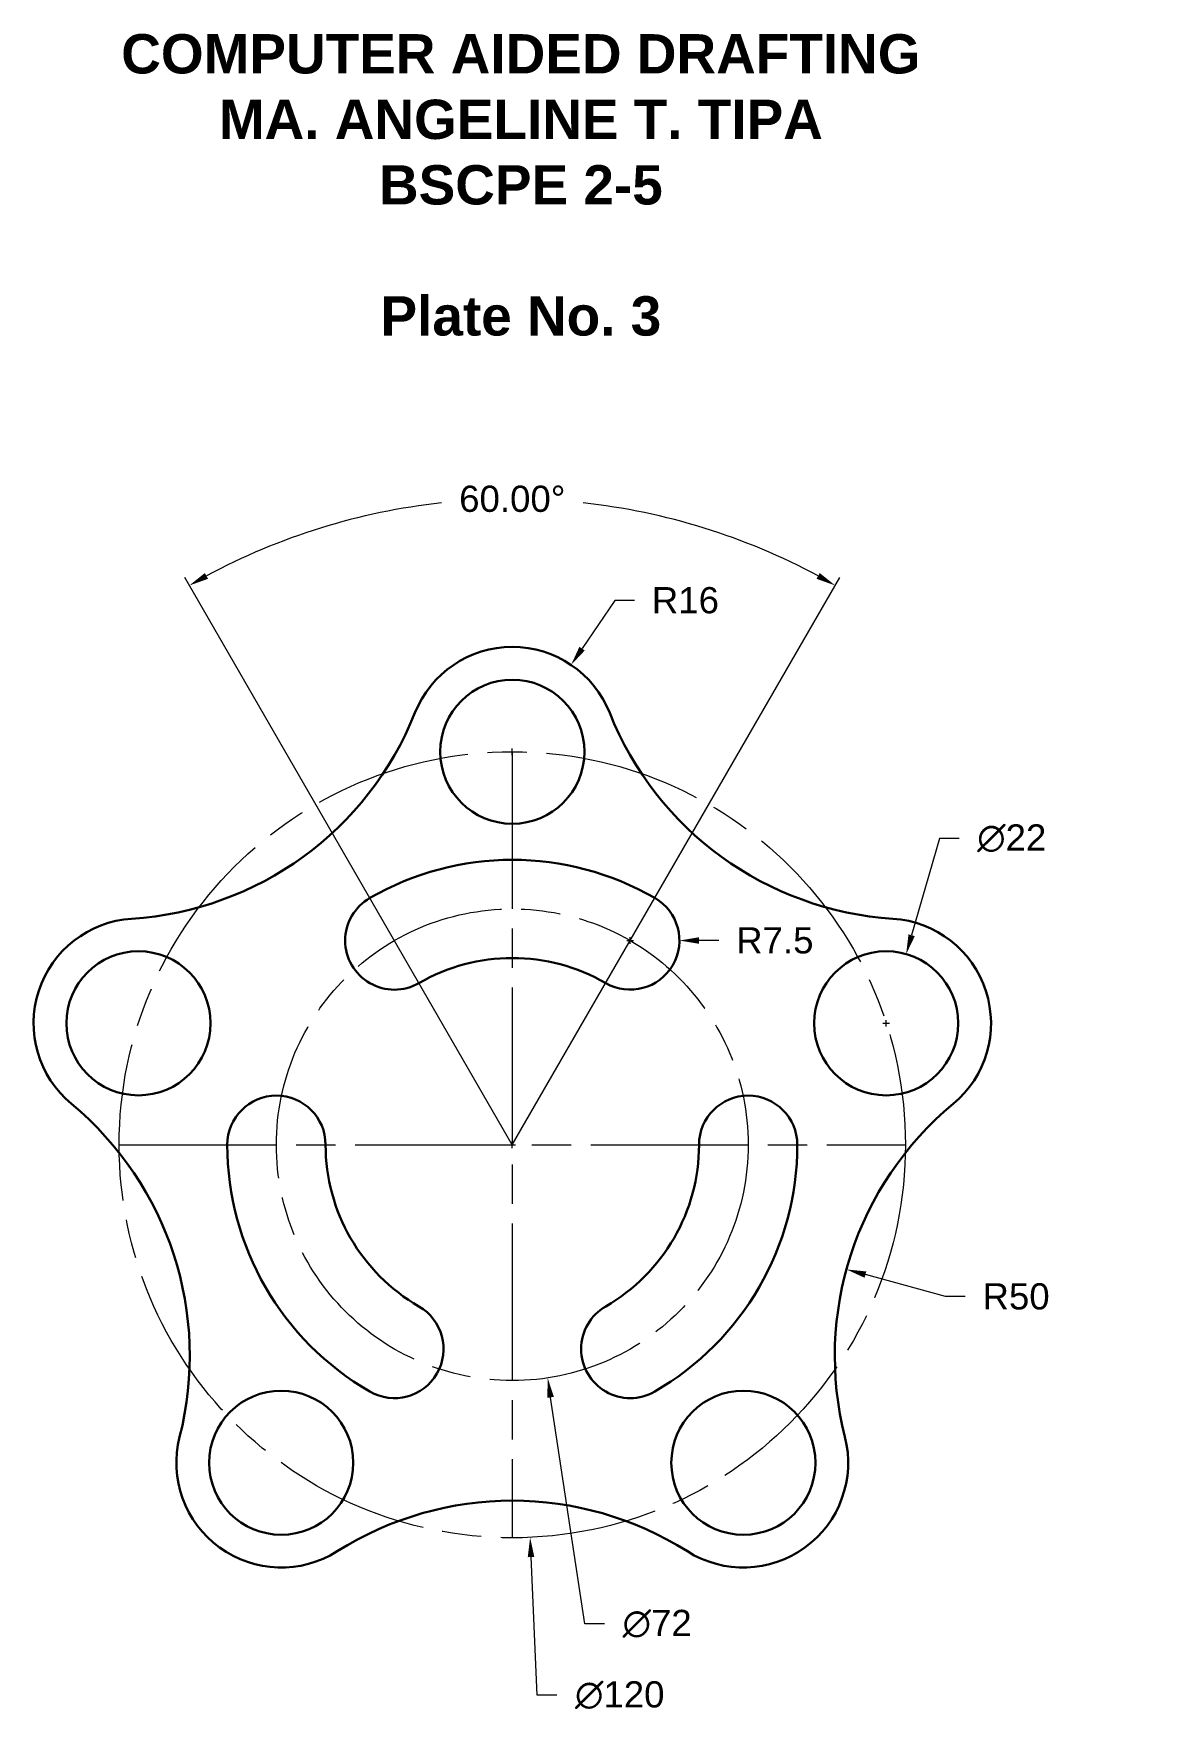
# Model space of a CAD drawing. Header units: millimetres. Extents: x 3684 to 3857, y 1562 to 1818.
import ezdxf

# ---------------------------------------------------------------- set-up
doc = ezdxf.new("R2010")
doc.units = ezdxf.units.MM
doc.linetypes.add('ACAD_ISO08W100', pattern=[36, 24, -3, 6, -3])
for name, color, linetype, lineweight in [('center line', 122, 'ACAD_ISO08W100', 13), ('extension line', 52, 'Continuous', 13), ('object line', 7, 'Continuous', 30)]:
    doc.layers.add(name, color=color, linetype=linetype, lineweight=lineweight)
doc.styles.get("Standard").update_dxf_attribs({"font": 'arial.ttf'})
doc.dimstyles.new('ISO-25', dxfattribs={"dimtxt": 4, "dimasz": 3, "dimexe": 1, "dimexo": 3, "dimgap": 3, "dimtad": 0, "dimtih": 1, "dimtoh": 1, "dimdsep": 46, "dimtxsty": 'Standard', "dimcen": 0.5, "dimazin": 0, "dimtfac": 1, "dimtofl": 0, "dimtmove": 0, "dimatfit": 3, "dimfxl": 1, "dimlwd": 13, "dimlwe": 13, "dimarcsym": 0})

# ---------------------------------------------------------------- blocks, each defined once
blk = doc.blocks.new('*D0')
at = {"layer": 'Defpoints', "color": 0, "transparency": 16777216}
for p in [(3774.51, 1745.54), (3707.39, 1735.05), (3807.39, 1735.05), (3757.39, 1648.45), (3757.39, 1648.45)]:
    blk.add_point(p, dxfattribs=at)
at = {"layer": 'extension line', "color": 0, "linetype": 'Continuous', "lineweight": 13, "transparency": 16777216}
for start, end in [(96.3, 118.2565), (61.7435, 83.7)]:
    blk.add_arc((3757.39, 1648.45), 98.59, start, end, dxfattribs=at)
at = {"layer": 'extension line', "color": 0, "transparency": 16777216}
for points in [[(3710.96, 1734.85), (3710.47, 1735.73), (3708.1, 1733.83)], [(3804.31, 1735.73), (3803.82, 1734.85), (3806.69, 1733.83)]]:
    blk.add_solid(points, dxfattribs=at)
at = {"layer": 'extension line', "color": 0, "transparency": 16777216, "insert": (3757.39, 1747.04), "char_height": 4, "attachment_point": 5}
blk.add_mtext('60.00°', dxfattribs=at)
blk = doc.blocks.new('*D1')
at = {"layer": 'Defpoints', "color": 0, "transparency": 16777216}
for p in [(3766.36, 1721.7), (3757.39, 1708.45)]:
    blk.add_point(p, dxfattribs=at)
at = {"layer": 'extension line', "color": 0, "linetype": 'Continuous', "lineweight": 13, "transparency": 16777216}
for p, q in [((3773.03, 1731.56), (3768.04, 1724.19)), ((3776.03, 1731.56), (3773.03, 1731.56))]:
    blk.add_line(p, q, dxfattribs=at)
at = {"layer": 'extension line', "color": 0, "lineweight": 13, "transparency": 16777216}
for p, q in [((3756.89, 1708.45), (3757.89, 1708.45)), ((3757.39, 1707.95), (3757.39, 1708.95))]:
    blk.add_line(p, q, dxfattribs=at)
at = {"layer": 'extension line', "color": 0, "transparency": 16777216}
blk.add_solid([(3767.63, 1724.47), (3768.45, 1723.91), (3766.36, 1721.7)], dxfattribs=at)
at = {"layer": 'extension line', "color": 0, "transparency": 16777216, "insert": (3783.81, 1731.56), "char_height": 4, "attachment_point": 5}
blk.add_mtext('R16', dxfattribs=at)
blk = doc.blocks.new('*D2')
at = {"layer": 'Defpoints', "color": 0, "transparency": 16777216}
for p in [(3775.39, 1679.63), (3782.89, 1679.63)]:
    blk.add_point(p, dxfattribs=at)
at = {"layer": 'extension line', "color": 0, "lineweight": 13, "transparency": 16777216}
for p, q in [((3774.89, 1679.63), (3775.89, 1679.63)), ((3775.39, 1679.13), (3775.39, 1680.13))]:
    blk.add_line(p, q, dxfattribs=at)
at = {"layer": 'extension line', "color": 0, "linetype": 'Continuous', "lineweight": 13, "transparency": 16777216}
blk.add_line((3788.89, 1679.63), (3785.89, 1679.63), dxfattribs=at)
at = {"layer": 'extension line', "color": 0, "transparency": 16777216}
blk.add_solid([(3785.89, 1680.13), (3785.89, 1679.13), (3782.89, 1679.63)], dxfattribs=at)
at = {"layer": 'extension line', "color": 0, "transparency": 16777216, "insert": (3797.46, 1679.63), "char_height": 4, "attachment_point": 5}
blk.add_mtext('R7.5', dxfattribs=at)
blk = doc.blocks.new('*D3')
at = {"layer": 'Defpoints', "color": 0, "transparency": 16777216}
for p in [(3808.39, 1629.42), (3856.61, 1616.21)]:
    blk.add_point(p, dxfattribs=at)
at = {"layer": 'extension line', "color": 0, "linetype": 'Continuous', "lineweight": 13, "transparency": 16777216}
for p, q in [((3823.51, 1625.28), (3811.28, 1628.63)), ((3826.51, 1625.28), (3823.51, 1625.28))]:
    blk.add_line(p, q, dxfattribs=at)
at = {"layer": 'extension line', "color": 0, "transparency": 16777216}
blk.add_solid([(3811.42, 1629.11), (3811.15, 1628.15), (3808.39, 1629.42)], dxfattribs=at)
at = {"layer": 'extension line', "color": 0, "transparency": 16777216, "insert": (3834.28, 1625.28), "char_height": 4, "attachment_point": 5}
blk.add_mtext('R50', dxfattribs=at)
blk = doc.blocks.new('*D4')
at = {"layer": 'Defpoints', "color": 0, "transparency": 16777216}
for p in [(3751.99, 1684.04), (3762.79, 1612.86)]:
    blk.add_point(p, dxfattribs=at)
at = {"layer": 'extension line', "color": 0, "lineweight": 13, "transparency": 16777216}
for p, q in [((3756.89, 1648.45), (3757.89, 1648.45)), ((3757.39, 1647.95), (3757.39, 1648.95))]:
    blk.add_line(p, q, dxfattribs=at)
at = {"layer": 'extension line', "color": 0, "linetype": 'Continuous', "lineweight": 13, "transparency": 16777216}
for p, q in [((3768.48, 1575.32), (3763.24, 1609.89)), ((3771.48, 1575.32), (3768.48, 1575.32))]:
    blk.add_line(p, q, dxfattribs=at)
at = {"layer": 'extension line', "color": 0, "transparency": 16777216}
blk.add_solid([(3763.73, 1609.97), (3762.74, 1609.82), (3762.79, 1612.86)], dxfattribs=at)
at = {"layer": 'extension line', "color": 0, "transparency": 16777216, "insert": (3779.5, 1575.32), "char_height": 4, "attachment_point": 5}
blk.add_mtext('∅72', dxfattribs=at)
blk = doc.blocks.new('*D5')
at = {"layer": 'Defpoints', "color": 0, "transparency": 16777216}
for p in [(3754.67, 1708.39), (3760.11, 1588.51)]:
    blk.add_point(p, dxfattribs=at)
at = {"layer": 'extension line', "color": 0, "lineweight": 13, "transparency": 16777216}
for p, q in [((3756.89, 1648.45), (3757.89, 1648.45)), ((3757.39, 1647.95), (3757.39, 1648.95))]:
    blk.add_line(p, q, dxfattribs=at)
at = {"layer": 'extension line', "color": 0, "linetype": 'Continuous', "lineweight": 13, "transparency": 16777216}
for p, q in [((3761.21, 1564.42), (3760.25, 1585.52)), ((3764.21, 1564.42), (3761.21, 1564.42))]:
    blk.add_line(p, q, dxfattribs=at)
at = {"layer": 'extension line', "color": 0, "transparency": 16777216}
blk.add_solid([(3760.75, 1585.54), (3759.75, 1585.49), (3760.11, 1588.51)], dxfattribs=at)
at = {"layer": 'extension line', "color": 0, "transparency": 16777216, "insert": (3773.79, 1564.42), "char_height": 4, "attachment_point": 5}
blk.add_mtext('∅120', dxfattribs=at)
blk = doc.blocks.new('*D6')
at = {"layer": 'Defpoints', "color": 0, "transparency": 16777216}
for p in [(3817.5, 1677.56), (3811.4, 1656.42)]:
    blk.add_point(p, dxfattribs=at)
at = {"layer": 'extension line', "color": 0, "linetype": 'Continuous', "lineweight": 13, "transparency": 16777216}
for p, q in [((3822.6, 1695.23), (3818.34, 1680.44)), ((3825.6, 1695.23), (3822.6, 1695.23))]:
    blk.add_line(p, q, dxfattribs=at)
at = {"layer": 'extension line', "color": 0, "lineweight": 13, "transparency": 16777216}
for p, q in [((3813.95, 1666.99), (3814.95, 1666.99)), ((3814.45, 1666.49), (3814.45, 1667.49))]:
    blk.add_line(p, q, dxfattribs=at)
at = {"layer": 'extension line', "color": 0, "transparency": 16777216}
blk.add_solid([(3817.86, 1680.58), (3818.82, 1680.3), (3817.5, 1677.56)], dxfattribs=at)
at = {"layer": 'extension line', "color": 0, "transparency": 16777216, "insert": (3833.62, 1695.23), "char_height": 4, "attachment_point": 5}
blk.add_mtext('∅22', dxfattribs=at)

msp = doc.modelspace()

# ---------------------------------------------------------------- linework, layer by layer
at = {"layer": 'center line'}
for p, q in [((3757.391, 1708.451), (3757.391, 1588.451)), ((3697.391, 1648.451), (3817.391, 1648.451))]:
    msp.add_line(p, q, dxfattribs=at)
for radius in [60, 36]:
    msp.add_circle((3757.391, 1648.451), radius, dxfattribs=at)
at = {"layer": 'extension line'}
for q in [(3707.391, 1735.054), (3807.391, 1735.054)]:
    msp.add_line((3757.391, 1648.451), q, dxfattribs=at)
at = {"layer": 'object line'}
for centre in [(3757.391, 1708.451), (3700.328, 1666.992), (3814.455, 1666.992), (3722.124, 1599.91), (3792.658, 1599.91)]:
    msp.add_circle(centre, 11, dxfattribs=at)
for centre, radius, start, end in [((3757.391, 1708.451), 16, 21.70014, 158.29986), ((3696.069, 1732.854), 50, 273.70014, 338.29986), ((3818.714, 1732.854), 50, 201.70014, 266.29986), ((3757.391, 1648.451), 43.5, 60, 120), ((3739.391, 1679.628), 7.5, 120, 300), ((3775.391, 1679.628), 7.5, 240, 60), ((3700.328, 1666.992), 16, 93.70014, 230.29986), ((3814.455, 1666.992), 16, 309.70014, 86.29986), ((3757.391, 1648.451), 28.5, 60, 120), ((3721.391, 1648.451), 7.5, 0, 180), ((3793.391, 1648.451), 7.5, 0, 180), ((3658.169, 1616.212), 50, 345.70014, 50.29986), ((3856.613, 1616.212), 50, 129.70014, 194.29986), ((3757.391, 1648.451), 43.5, 180, 240), ((3757.391, 1648.451), 28.5, 180, 240), ((3757.391, 1648.451), 28.5, 300, 0), ((3757.391, 1648.451), 43.5, 300, 0), ((3739.391, 1617.274), 7.5, 240, 60), ((3775.391, 1617.274), 7.5, 120, 300), ((3722.124, 1599.91), 16, 165.70014, 302.29986), ((3792.658, 1599.91), 16, 237.70014, 14.29986), ((3757.391, 1544.123), 50, 57.70014, 122.29986)]:
    msp.add_arc(centre, radius, start, end, dxfattribs=at)

# ---------------------------------------------------------------- texts
at = {"layer": 'object line', "insert": (3692.527, 1817.997), "char_height": 6, "attachment_point": 1}
msp.add_mtext_dynamic_manual_height_columns('\\pxqc;{\\fArial|b1|i0|c0|p34;COMPUTER AIDED DRAFTING\\PMA. ANGELINE T. TIPA\\PBSCPE 2-5\\P\\PPlate No. 3}', width=132.34301, gutter_width=12.5, heights=[0], dxfattribs=at)

# ---------------------------------------------------------------- dimensions: what is measured, and where the dimension line sits
at = {"layer": 'extension line'}
dim = msp.add_angular_dim_2l(base=(3774.511, 1745.542), line1=((3757.391, 1648.451), (3807.391, 1735.054)), line2=((3757.391, 1648.451), (3707.391, 1735.054)), dimstyle='ISO-25', dxfattribs=at)
dim.commit()
dim.dimension.update_dxf_attribs({"geometry": '*D0', "text_midpoint": (3757.391, 1747.04)})
for center, mpoint, picture, middle in [((3757.391, 1708.451), (3766.358, 1721.702), '*D1', (3783.807, 1731.561)), ((3856.613, 1616.212), (3808.39, 1629.421), '*D3', (3834.283, 1625.279))]:
    dim = msp.add_radius_dim(center=center, mpoint=mpoint, dimstyle='ISO-25', dxfattribs=at)
    dim.commit()
    dim.dimension.update_dxf_attribs({"geometry": picture, "text_midpoint": middle, "dimtype": 164})
for p1, p2, picture, middle in [((3754.671, 1708.389), (3760.112, 1588.513), '*D5', (3773.793, 1564.417)), ((3811.405, 1656.423), (3817.504, 1677.561), '*D6', (3833.622, 1695.225)), ((3751.994, 1684.044), (3762.789, 1612.858), '*D4', (3779.502, 1575.318))]:
    dim = msp.add_diameter_dim_2p(p1=p1, p2=p2, dimstyle='ISO-25', dxfattribs=at)
    dim.commit()
    dim.dimension.update_dxf_attribs({"geometry": picture, "text_midpoint": middle, "dimtype": 163})
dim = msp.add_radius_dim(center=(3775.391, 1679.628), mpoint=(3782.891, 1679.628), dimstyle='ISO-25', dxfattribs=at)
dim.commit()
dim.dimension.update_dxf_attribs({"geometry": '*D2', "text_midpoint": (3797.461, 1679.628)})

doc.saveas('drawing.dxf')
